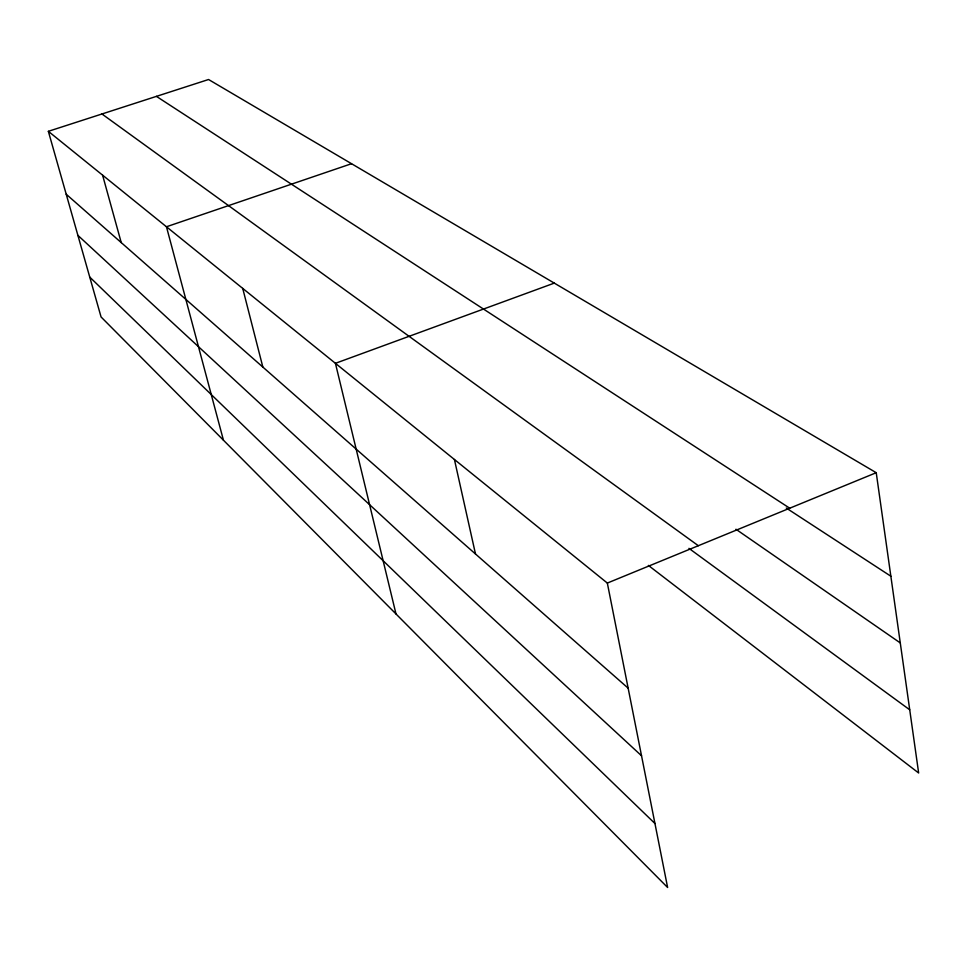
<?xml version="1.0" encoding="UTF-8"?>
<svg xmlns="http://www.w3.org/2000/svg" width="967" height="967" viewBox="0 0 967 967"><rect width="100%" height="100%" fill="white"/><g stroke="black" fill="none" stroke-linecap="round" stroke-linejoin="round"><path stroke-width="1.45" d="M876.235 472.706L208.558 79.512L48.35 131.319L607.336 583.065L876.235 472.706L918.65 772.996L648.386 565.417M554.296 283.113L335.428 363.314L395.999 613.96M351.529 163.713L166.457 226.761L223.437 440.19M156.424 96.374L789.725 508.207M786.28 508.05L890.861 576.223M735.935 529.239L900.277 642.91M101.958 113.985L698.331 545.714M688.939 548.362L909.717 709.79M66.215 194.234L628.139 688.153M77.892 235.356L641.532 755.771M89.738 277.082L654.949 823.521M48.35 131.319L101.064 316.958L667.617 887.488L607.336 583.065M102.599 175.16L121.226 242.584M242.729 288.408L262.843 367.061M454.417 459.482L475.486 553.982"/></g></svg>
